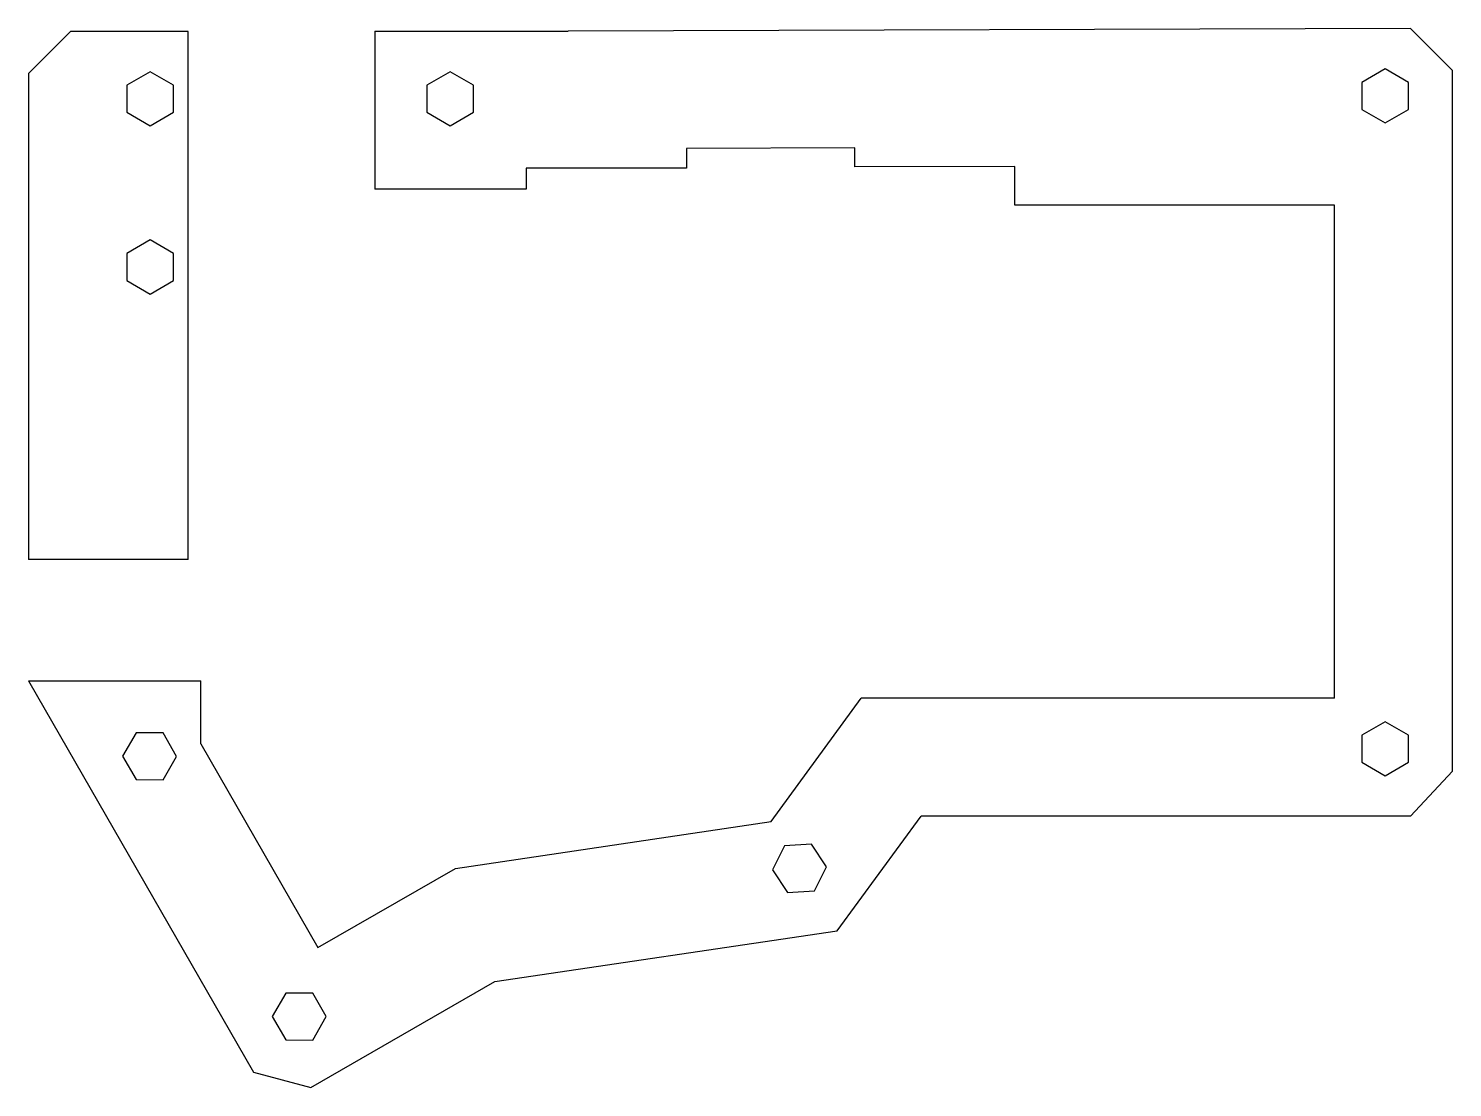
# Model space of a CAD drawing. Header units: millimetres. Extents: x -160 to 9, y -119 to 7.
import ezdxf

# ---------------------------------------------------------------- set-up
doc = ezdxf.new("R2010")
doc.units = ezdxf.units.MM

msp = doc.modelspace()

# ---------------------------------------------------------------- linework, layer by layer
at = {"color": 7, "linetype": 'Continuous', "lineweight": 25}
for p, q in [((-155.48, 6.32), (-160.48, 1.32)), ((-141.52, 6.32), (-155.48, 6.32)), ((-141.52, -56.42), (-141.52, 6.32)), ((-119.35, 6.36), (-119.35, 1.54)), ((-119.35, 6.36), (-96.37, 6.36)), ((3.66, 6.67), (-96.37, 6.36)), ((8.66, 1.68), (3.66, 6.67)), ((0.66, 1.87), (-2.12, 0.26)), ((3.44, 0.26), (0.66, 1.87)), ((-160.48, 1.32), (-160.48, -56.42)), ((-146.02, 1.53), (-148.8, -0.07)), ((-143.24, -0.07), (-146.02, 1.53)), ((-119.35, 1.54), (-119.35, -12.43)), ((-110.4, 1.53), (-113.18, -0.07)), ((-107.62, -0.07), (-110.4, 1.53)), ((-2.12, 0.26), (-2.12, -2.95)), ((3.44, -2.95), (3.44, 0.26)), ((8.66, -81.59), (8.66, 1.68)), ((-148.8, -0.07), (-148.8, -3.28)), ((-143.24, -3.28), (-143.24, -0.07)), ((-113.18, -0.07), (-113.18, -3.28)), ((-107.62, -3.28), (-107.62, -0.07)), ((-148.8, -3.28), (-146.02, -4.89)), ((-146.02, -4.89), (-143.24, -3.28)), ((-113.18, -3.28), (-110.4, -4.89)), ((-110.4, -4.89), (-107.62, -3.28)), ((-2.12, -2.95), (0.66, -4.55)), ((0.66, -4.55), (3.44, -2.95)), ((-62.32, -7.53), (-82.33, -7.59)), ((-82.33, -7.59), (-82.32, -9.93)), ((-62.32, -9.78), (-62.32, -7.53)), ((-82.32, -9.93), (-101.35, -9.93)), ((-101.35, -9.93), (-101.35, -12.43)), ((-43.34, -9.72), (-62.32, -9.78)), ((-43.34, -14.34), (-43.34, -9.72)), ((-101.35, -12.43), (-119.35, -12.43)), ((-5.34, -14.34), (-43.34, -14.34)), ((-5.34, -72.93), (-5.34, -14.34)), ((-146.02, -18.47), (-148.8, -20.07)), ((-143.24, -20.07), (-146.02, -18.47)), ((-148.8, -20.07), (-148.8, -23.28)), ((-143.24, -23.28), (-143.24, -20.07)), ((-148.8, -23.28), (-146.02, -24.89)), ((-146.02, -24.89), (-143.24, -23.28)), ((-141.52, -56.42), (-160.48, -56.42)), ((-160.48, -70.84), (-133.76, -117.34)), ((-160.48, -70.84), (-140.02, -70.84)), ((-140.02, -78.34), (-140.02, -70.84)), ((-72.26, -87.57), (-61.58, -72.93)), ((-5.34, -72.93), (-61.58, -72.93)), ((0.66, -75.72), (-2.12, -77.33)), ((3.44, -77.33), (0.66, -75.72)), ((-147.69, -77.04), (-149.3, -79.82)), ((-144.48, -77.05), (-147.69, -77.04)), ((-142.88, -79.83), (-144.48, -77.05)), ((-2.12, -77.33), (-2.12, -80.54)), ((3.44, -80.54), (3.44, -77.33)), ((-140.02, -78.34), (-126.11, -102.56)), ((-149.3, -79.82), (-147.7, -82.6)), ((-144.49, -82.61), (-142.88, -79.83)), ((-2.12, -80.54), (0.66, -82.14)), ((0.66, -82.14), (3.44, -80.54)), ((-147.7, -82.6), (-144.49, -82.61)), ((8.66, -81.59), (3.66, -86.93)), ((-109.76, -93.15), (-72.26, -87.57)), ((-64.41, -100.56), (-54.46, -86.93)), ((3.66, -86.93), (-54.46, -86.93)), ((-70.67, -90.46), (-72.1, -93.33)), ((-67.46, -90.27), (-70.67, -90.46)), ((-65.69, -92.95), (-67.46, -90.27)), ((-67.13, -95.82), (-65.69, -92.95)), ((-126.11, -102.56), (-109.76, -93.15)), ((-72.1, -93.33), (-70.33, -96.01)), ((-70.33, -96.01), (-67.13, -95.82)), ((-105.08, -106.6), (-64.41, -100.56)), ((-129.92, -107.97), (-131.53, -110.75)), ((-126.71, -107.98), (-129.92, -107.97)), ((-126.94, -119.19), (-105.08, -106.6)), ((-125.11, -110.76), (-126.71, -107.98)), ((-131.53, -110.75), (-129.93, -113.53)), ((-126.72, -113.54), (-125.11, -110.76)), ((-129.93, -113.53), (-126.72, -113.54)), ((-133.76, -117.34), (-126.94, -119.19))]:
    msp.add_line(p, q, dxfattribs=at)

doc.saveas('drawing.dxf')
